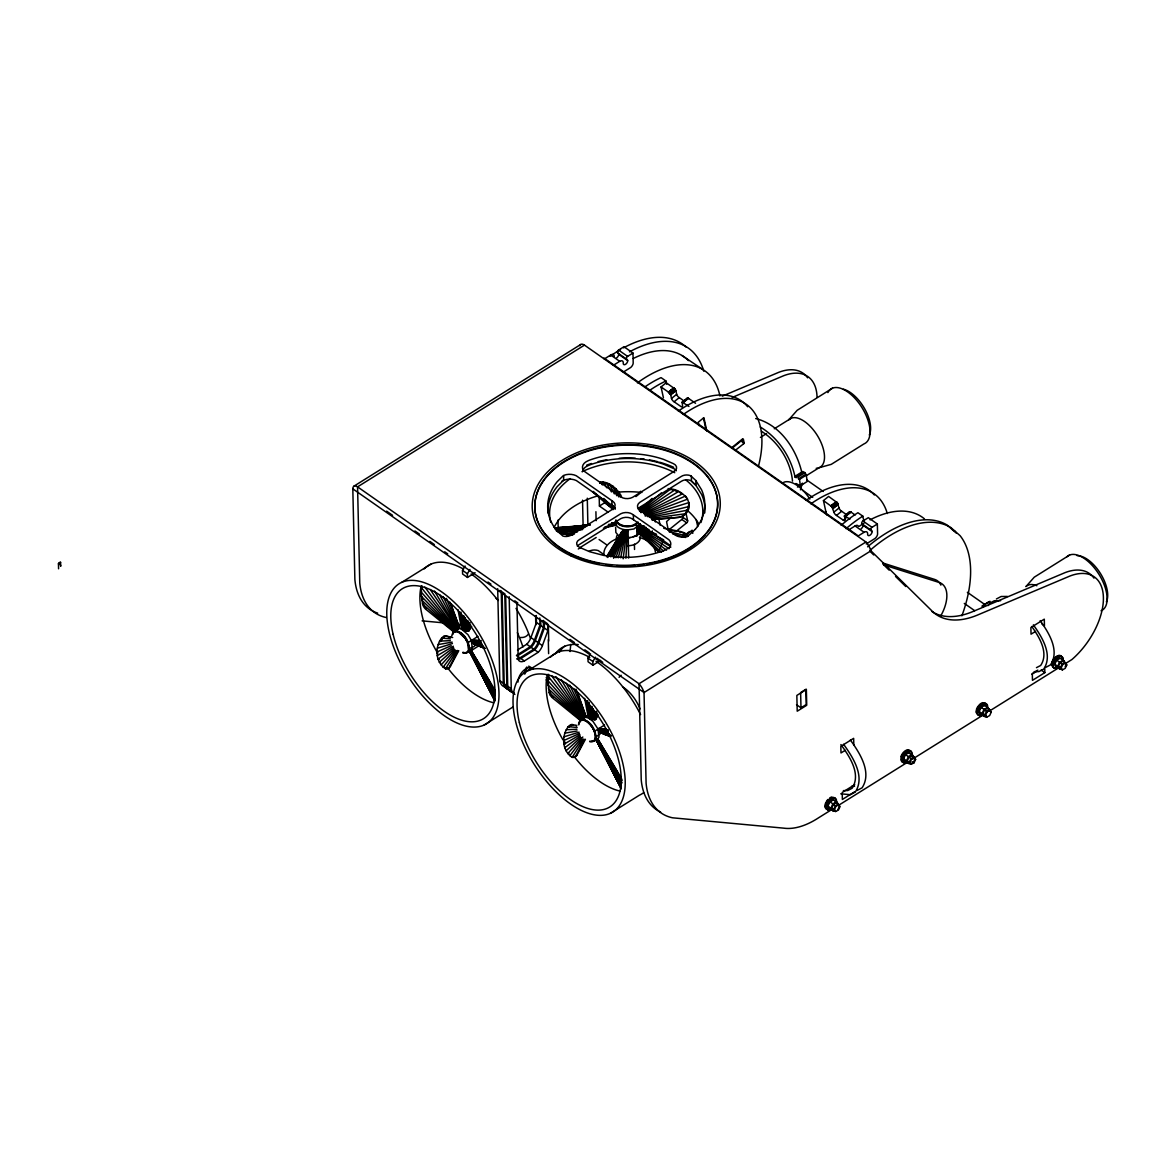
<?xml version="1.0" encoding="UTF-8"?>
<svg xmlns="http://www.w3.org/2000/svg" width="1166" height="1166" viewBox="0 0 1166 1166"><rect width="100%" height="100%" fill="white"/><g stroke="black" fill="none" stroke-linecap="round" stroke-linejoin="round"><path stroke-width="1.5" d="M470.525 624.451L467.683 631.025L467.683 630.267L468.338 631.025L459.142 628.503L456.533 629.407M598.362 714.904L595.651 719.597L594.339 719.611L597.386 715.705M594.995 719.626L597.4 714.875M464.855 629.859L463.879 630.31L464.053 616.042M597.181 713.038L594.339 719.611L590.535 718.912L590.681 706.421M625.923 558.091L627.439 529.962L633.969 528.97L640.338 523.84L636.811 530.443L658.834 552.203L636.811 530.443L640.003 524.438M453.603 631.826L425.473 609.002A6.909 4.066 63.1 0 1 423.958 607.136L423.695 606.699A6.909 4.066 63.1 0 1 422.544 603.959L420.97 591.774L421.932 585.726M580.26 720.413L552.13 697.589A6.909 4.066 63.1 0 1 550.614 695.723L550.352 695.3A6.909 4.066 63.1 0 1 549.201 692.546L547.626 680.376L548.588 674.327M582.388 720.355L547.816 684.646L548.618 676.018M464.476 630.5L465.423 617.805M591.133 719.101L592.095 706.407M570.057 651.575L570.757 644.463M451.723 635.864L454.157 630.762C463.747 630.354 471.618 643.865 468.353 652.304L463.077 653.106M578.394 724.465L580.828 719.364C590.404 718.941 598.275 732.452 595.01 740.906L589.748 741.707M470.044 622.542L467.1 630.252L467.683 631.025M596.7 711.143L593.756 718.854L594.339 719.611M457.903 651.065L449.172 667.389A13.977 6.53 66 0 1 447.948 668.482L447.584 668.643A13.977 6.53 66 0 1 445.499 668.716C435.326 662.317 434.626 647.057 441.623 638.064A15.945 5.101 -66.7 0 1 443.576 636.461L443.925 636.272A15.945 5.101 -66.7 0 1 445.82 635.936L452.67 637.51M584.56 739.667L575.829 755.976A13.977 6.53 66 0 1 574.605 757.069L574.24 757.23A13.977 6.53 66 0 1 572.156 757.317C561.983 750.919 561.298 735.659 568.294 726.666A15.945 5.101 -66.7 0 1 570.247 725.063L570.582 724.873A15.945 5.101 -66.7 0 1 572.491 724.538L576.849 725.733L575.902 725.325M623.154 558.805L626.812 529.962L628.226 530.807L628.066 530.005C623.373 529.874 615.867 528.344 615.386 522.572M465.467 630.019L465.088 630.66L466.575 620.181M591.76 719.262L593.246 708.768M620.706 557.727L626.2 529.991L627.672 530.763L627.439 529.962M467.916 620.458L465.569 630.762M592.386 719.393L594.208 710.779M670.581 489.662L668.133 488.496M466.589 630.223L467.027 630.981M593.028 719.495L595.024 712.484M615.633 527.221L615.852 532.498L618.534 535.573M618.228 557.829L625.603 530.064L627.119 530.749L626.812 529.962M466.371 630.908L468.863 622.148M684.734 401.425L679.268 397.606A2.726 1.035 51 0 1 676.659 394.283L675.857 390.61L674.035 388.278L668.555 392.184L670.698 394.778L671.499 398.466A2.726 1.035 51 0 0 674.108 401.774L680.929 406.54A2.988 1.137 51 0 0 682.562 406.191L682.227 402.124L688.975 406.468M686.92 398.349L688.304 398.233L695.534 403.276M847.114 515.081L841.663 511.262A2.726 1.035 51 0 1 839.054 507.953L837.086 502.575L828.603 496.425L823.444 500.593L831.926 506.758L833.894 512.122A2.726 1.035 51 0 0 836.503 515.445L843.324 520.211A2.988 1.137 51 0 0 844.956 519.861L844.578 515.795L849.97 519.147M849.314 512.005L850.553 511.816L855.13 514.978M652.188 519.497L678.714 517.354A14.458 12.709 80.8 0 0 684.894 514.658C696.335 504.106 682.897 489.735 670.727 488.948L672.957 490.42M676.878 491.688L674.473 490.157L640.965 512.676M615.94 557.742L625.02 530.166L626.579 530.778L626.2 529.991M609.774 736.169L600.271 732.408L592.926 721.302L587.912 717.615L584.006 717.367M637.292 530.486L639.303 525.21L646.197 527.484M658.353 552.159L663.614 539.8L638.341 526.828M651.677 519.57L678.204 517.427A14.458 12.709 80.8 0 0 684.384 514.745L687.546 510.3L689.091 502.546L645.235 516.101M484.867 648.296L474.023 644.069L474.445 643.064L474.883 644.434L473.236 643.53L467.989 634.698L461.707 629.276L457.99 609.731M517.5 650.03L526.726 644.259A10.29 5.757 -55 0 0 530.924 637.583L536.447 622.484L536.287 615.444M517.296 603.318A7.754 4.329 -55 0 0 516.99 605.212L518.214 659.577A9.94 5.553 -55 0 0 524.379 660.933L538.211 652.29A10.29 5.757 -55 0 0 542.409 645.614L547.918 630.514L547.801 625.224M475.276 643.428L474.883 644.434L484.662 648.165M637.685 529.306L663.643 551.037M474.445 644.273L474.839 643.253L474.445 644.273L484.969 648.398M602.385 484.925L600.315 481.966L599.922 482.899L600.315 481.966C607.923 481.383 614.905 486.965 619.248 492.752A13.671 3.017 47.4 0 1 620.487 494.778L620.735 495.229A13.671 3.017 47.4 0 1 621.536 497.182M601.641 732.787L596.088 736.839M613.607 558.266L624.466 530.297L626.055 530.822L625.603 530.064M681.964 494.005L678.568 491.542L643.151 512.442M609.978 736.285L600.679 732.656L601.102 731.665M612.544 556.313L623.927 530.472L625.53 530.924L625.02 530.166M829.361 801.392L827.423 805.604L833.078 810.807L835.672 811.507L838.5 810.006L840.059 806.624L836.984 802.368L832.888 799.497L829.361 801.392L833.471 804.248L836.984 802.368L839.462 806.216L837.902 809.598M830.935 808.067L832.874 803.84L836.401 801.96L838.208 804.351L835.395 805.852L833.836 809.233L835.089 811.099L832.495 810.399L830.935 808.067L834.419 809.641L835.672 811.507M831.518 808.475L833.471 804.248M834.419 809.641L835.978 806.26L838.791 804.759M905.151 761.15L903.577 758.804L905.53 754.591L909.043 752.697L912.555 755.16L915.631 759.416L914.071 762.783L911.244 764.298L904.554 760.728L902.994 758.396L904.947 754.183L907.294 752.915M910.661 763.89L908.066 763.191L906.507 760.859L908.445 756.632L911.972 754.752L913.78 757.128L910.967 758.643L909.407 762.025L910.661 763.89L913.488 762.375L915.048 759.008L911.972 754.752M908.649 763.599L907.09 761.267L909.043 757.04L912.555 755.16L914.377 757.55L911.55 759.051L909.99 762.433L911.244 764.298M978.565 711.187L980.519 706.96M980.723 713.927L979.148 711.595L981.102 707.368L984.614 705.488M982.078 713.636L984.031 709.424L987.544 707.529L989.366 709.919L986.538 711.435L984.978 714.802L986.232 716.682L983.638 715.982L982.078 713.636L985.562 715.21L986.83 717.09L989.643 715.574L991.202 712.207L988.127 707.951L984.031 705.08M986.83 717.09L984.235 716.39L982.661 714.058L984.614 709.832L988.127 707.951L990.619 711.785L987.544 707.529M985.562 715.21L987.121 711.843L989.949 710.327M1056.294 666.719L1054.72 664.387L1056.673 660.16L1060.186 658.28L1063.698 660.728L1066.19 664.576L1065.141 666.835M1057.649 666.427L1060.55 667.593L1061.818 669.459L1059.224 668.774L1057.649 666.427L1059.602 662.215L1063.115 660.32L1066.773 664.984L1065.214 668.366L1062.401 669.867L1055.711 666.311M1063.698 660.728L1060.186 662.623L1058.232 666.835L1059.807 669.182M1060.55 667.593L1062.109 664.212L1064.937 662.711M1062.401 669.867L1061.147 668.001L1062.707 664.635L1065.52 663.119M452.641 634.333L453.472 632.642M579.298 722.92C580.376 718.504 585.93 720.078 588.145 722.658M483.832 647.698L473.615 643.821L474.081 642.845M474.023 644.069L474.489 643.093M610.488 736.3L600.271 732.408L600.738 731.446M600.679 732.656L601.146 731.68M610.722 556.765L623.402 530.676L625.005 531.04M471.691 626.317L468.338 631.025L470.743 626.273M800.444 489.851L802.339 483.147L802.908 483.657L797.457 487.067M473.236 643.53L473.731 642.583L473.236 643.53L483.059 647.115M473.615 643.821L474.11 642.874M600.271 732.408L600.767 731.461M609.687 556.065L622.921 530.909L624.101 531.39M458.777 650.686L450.047 666.996A13.977 6.53 66 0 1 448.823 668.089L448.458 668.249A13.977 6.53 66 0 1 447.248 668.439M585.434 739.273L576.704 755.597A13.977 6.53 66 0 1 575.479 756.69L575.115 756.851A13.977 6.53 66 0 1 573.483 757.011L572.156 757.317L583.831 738.996M605.897 483.701L606.378 482.826L611.45 491.935M682.037 494.049L643.807 513.273M607.763 557.494L622.921 530.909M638.851 526.726L656.545 534.261M468.994 631.01L470.729 627.119M599.543 731.796L600.067 730.893L599.543 731.796L610.561 735.6L599.207 731.446L599.776 730.557L599.207 731.446M600.432 731.213L599.892 732.131L609.716 735.717M607.632 556.109L622.032 531.477L623.242 531.842L622.469 531.171M475.087 572.681L467.479 577.432L462.596 574.022L462.508 570.349L465.088 566.006M467.479 577.432L467.391 573.759L469.956 569.416M600.548 660.437L592.94 665.188L588.072 661.778L587.985 658.105L590.55 653.762M592.94 665.188L592.867 661.516L595.432 657.172M652.362 530.894L647.582 541.301L648.485 540.033M606.539 556.78L621.638 531.798L623.198 531.885M988.112 605.591L989.57 603.23L994.35 600.752L1000.632 600.694M605.839 483.686L606.378 482.826M609.016 485.056L609.556 484.196L614.322 493.888M455.687 650.686L443.226 667.054L446.403 668.395L445.499 668.716L457.174 650.409M573.104 756.938L572.156 757.317M450.499 638.866L441.623 638.064L442.599 638.4L440.602 641.387L439.582 641.125L450.309 640.659M644.958 515.081L687.605 499.15L685.462 496.031L644.346 514.191M463.879 630.31L464.389 629.713L462.202 629.567L459.652 612.281M472.551 642.845L483.161 646.197L472.245 642.451L472.624 641.256L471.968 642.014L481.879 644.361L481.325 643.341L471.72 641.548L472.055 639.93L471.312 640.542L472.361 648.573L470.131 651.124L495.171 694.528M608.958 485.027L609.556 484.196M612.048 486.907L612.66 486.076L616.814 495.739M598.901 731.038L599.499 730.207L598.901 731.038L609.148 733.91L598.624 730.616M682.227 536.579L684.938 533.853A16.178 12.054 -4.7 0 1 688.042 536.083L687.984 535.354A16.135 12.024 -4.7 0 0 680.215 531.463L663.716 528.3M444.173 666.806L443.226 667.054M569.883 755.655L582.344 739.288M472.245 642.451L472.886 641.664M611.99 486.878L612.66 486.076M618.767 496.92L615.663 488.569L614.992 489.37L616.843 491.411M434.51 591.045L457.582 630.019L430.239 589.53M463.296 630.092L462.625 615.59M590.535 718.912L588.364 717.862L584.647 698.332M441.171 664.882L455.002 649.681M568.614 753.323L567.842 753.469L582.825 737.014M471.968 642.014L472.39 640.819M601.991 729.377L598.158 729.654L607.515 730.849L607.996 731.942L598.377 730.149L598.712 728.517L597.969 729.129L599.033 737.174L596.803 739.725L621.828 783.115A10.13 3.921 58.3 0 0 619.015 776.104A27.809 8.978 73 0 0 618.578 775.069M628.255 538.153L636.928 535.792L640.513 531.987M614.934 489.326L615.663 488.569M446.345 598.362L458.792 628.153L457.888 629.072L439.582 594.747M566.239 683.334L584.56 717.673L585.915 716.288L576.019 689.121M462.742 629.844L460.964 612.063M587.62 700.664L589.398 718.431L590.462 718.081M563.338 475.582L557.129 481.747A78.574 51.858 -1.3 0 0 556.794 530.647L562.945 536.083A7.492 4.941 -1.3 0 0 571.486 534.903L612.791 509.105A8.701 5.743 -1.3 0 0 612.791 501.293L576.223 475.728A11.237 7.419 -1.3 0 0 563.834 475.349L563.455 480.407L557.231 486.572A78.574 51.858 -1.3 0 0 547.831 512.821M442.643 638.4L442.978 638.079A15.945 5.101 -66.7 0 1 443.765 637.394M569.635 726.68L568.294 726.666L577.155 727.467M475.334 640.775L471.501 641.052L480.844 642.262L480.436 641.111C457.99 638.341 486.368 643.894 469.432 648.252M608.215 730.178L607.515 730.849L608.258 730.237M639.216 510.679L652.1 498.407M640.411 510.212L648.15 502.852M620.56 494.894L619.962 495.944M440.427 662.099L439.436 662.215L454.113 648.85M566.093 750.802L580.77 737.451M586.309 700.883L588.874 718.169L589.981 717.862M639.813 511.306L661.428 492.883M472.245 640.44L471.501 641.052M598.158 729.654L598.872 728.983M480.436 641.111L481.179 640.498M637.933 522.237L633.415 525.094A11.966 7.9 -1.3 0 1 616.114 520.167M663.425 397.781L661.049 386.937L666.209 382.754L674.035 388.278M661.049 386.937L668.468 392.126L673.627 387.943M673.802 388.074L668.468 392.126M668.963 392.519L674.21 388.424M669.124 392.68L674.371 388.584M669.284 392.84L674.531 388.744M669.444 393L674.691 388.919M669.605 393.175L674.837 389.094M669.765 393.365L674.997 389.284L669.984 393.642M670.115 393.831L675.216 389.561M670.319 394.108L675.347 389.75M670.435 394.312L675.478 389.94M670.552 394.502L675.653 390.231M670.654 394.691L675.755 390.421M670.698 394.778L675.857 390.61M671.499 398.466L676.659 394.283M674.108 401.774L679.268 397.606M681.76 402.518L687.561 397.956M682.46 402.139L687.809 398M682.722 402.197L688.086 398.116M682.999 402.328L688.304 398.233M683.232 402.445L688.538 398.378M635.922 496.585L638.72 494.326M732.86 446.767L742.582 438.897L743.616 443.634M732.059 448.21L743.34 439.086L744.258 443.284L735.28 450.382M671.383 517.238L666.544 521.61L668.351 530.37M668.512 530.166L681.789 519.424A1.56 0.874 -55 0 0 682.722 517.238L687.619 520.648A1.56 0.874 -55 0 1 686.657 522.849L676.047 531.419M685.229 534.932L689.427 531.536M686.453 534.757L692.108 530.18L692.793 533.343M830.862 505.782L836.182 501.73M831.11 505.971L836.357 501.876M831.358 506.19L836.518 502.007M831.518 506.335L836.765 502.24M831.679 506.496L836.926 502.415M831.839 506.671L837.086 502.575M832.072 506.933L837.232 502.765M832.232 507.108L837.392 502.94M832.437 507.399L837.465 503.042M832.582 507.589L837.596 503.216M832.641 507.676L837.742 503.42M832.83 507.968L837.873 503.61M832.947 508.157L837.99 503.799M833.049 508.347L838.106 503.989M833.092 508.449L838.252 504.28M833.894 512.122L839.054 507.953M836.503 515.445L841.663 511.262M844.155 516.188L849.897 511.612M844.796 515.795L850.203 511.67M845.102 515.868L850.408 511.743M845.321 515.955L850.699 511.903M845.612 516.115L850.859 511.991M845.773 516.217L850.932 512.034M843.324 520.211L845.904 518.127M622.804 532.162L622.032 531.477M461.707 629.276L461.721 625.18M588.364 717.862L589.5 717.586L588.874 718.169M479.488 645.352L470.437 651.153L492.358 687.517A10.13 3.921 58.3 0 1 494.952 693.464M605.067 734.784L606.16 733.939M640.498 511.889L670.727 488.948M439.057 659.096L438.066 659.14L453.647 647.582M564.723 747.741L580.304 736.169M453.472 632.628L456.27 631.462L459.287 632.511M688.946 506.54L647.553 516.582M60.588 562.303L58.3 563.776A6.019 3.309 -55.9 0 1 60.69 566.282L60.588 562.303A6.019 3.075 57.2 0 0 58.489 564.796L58.577 568.789M353.852 486.222L580.741 344.48M1065.739 663.396L1071.918 659.533A57.076 31.876 -55 0 0 1103.4 597.517A57.076 31.876 -55 0 0 1070.009 576.004L978.551 614.613A93.105 52.004 -55 0 1 931.182 610.153L870.929 550.804A12.811 6.442 58 0 0 865.93 542.001L584.457 345.121L357.568 486.863A7.229 3.629 58 0 0 352.817 488.845L354.872 579.502A94.665 52.878 -55 0 0 377.697 613.127M604.294 358.997L610.678 355.018A4.766 2.667 -55 0 1 614.249 356.286M610.678 355.018L619.714 361.329A4.766 2.667 -55 0 1 623.242 363.428A3.046 1.705 -55 0 0 625.53 364.317A3.046 1.705 -55 0 0 627.716 360.629L618.68 354.318A5.436 3.032 -55 0 0 617.514 352.817A1.793 1.006 -55 0 1 617.455 351.476A1.793 1.006 -55 0 1 618.578 350.077L623.941 346.725L632.978 353.05L633.196 363.209A4.358 2.434 -55 0 1 630.646 367.523L623.329 372.085M613.331 365.322L619.714 361.329M627.716 360.629A5.436 3.032 -55 0 0 626.536 359.143A1.793 1.006 -55 0 1 626.492 357.787A1.793 1.006 -55 0 1 627.614 356.388L632.978 353.05M401.672 582.402L430.779 564.213M608.273 512.238L599.411 506.044L604.673 502.75L612.063 507.91M832.509 388.161L797.15 410.315L788.814 419.745A28.509 14.327 58 0 1 818.576 437.571A28.509 14.327 58 0 1 816.2 468.309M581.12 546.898L596.176 537.497M578.307 548.997L581.338 547.102M760.421 437.425L766.572 433.577M774.268 428.782L791.175 418.215M468.134 642.524L477.943 636.403M760.261 427.004C778.13 437.702 790.912 456.868 795.095 477.142L796.189 477.696L795.926 475.728L802.733 471.487L805.021 472.638L806.304 475.101L807.178 481.514L800.372 485.77L795.955 483.54L796.538 484.065M795.095 477.142L801.902 472.886C796.597 449.362 780.214 424.628 755.685 418.55M795.926 475.728L798.214 476.894L805.021 472.638M798.214 476.894L798.477 478.847L805.298 474.591M798.477 478.847L799.497 479.357L806.304 475.101M517.296 655.977L531.128 647.349A10.29 5.757 -55 0 0 535.325 640.673L540.835 625.559L540.718 620.283M806.785 475.407L819.086 467.726L831.256 464.36L863.948 443.925A32.109 16.135 58 0 0 860.012 404.646A32.109 16.135 58 0 0 827.904 392.607M527.921 670.698L557.027 652.508M546.14 679.909L549.171 678.014M484.094 725.048A82.524 41.451 58 0 0 455.236 603.23A82.524 41.451 58 0 0 389.298 632.89A82.524 41.451 58 0 0 484.094 725.048L513.2 706.858M848.673 529.947L855.072 525.953A4.766 2.667 -55 0 1 858.511 526.522M855.072 525.953L864.093 532.279A4.766 2.667 -55 0 1 867.635 534.363A3.046 1.705 -55 0 0 869.923 535.252A3.046 1.705 -55 0 0 872.095 531.565L863.073 525.254A5.436 3.032 -55 0 0 861.893 523.767A1.793 1.006 -55 0 1 861.849 522.412A1.793 1.006 -55 0 1 862.971 521.013L868.32 517.675L877.357 523.986L877.59 534.145A4.358 2.434 -55 0 1 875.039 538.459L866.251 543.954M857.71 536.258L864.093 532.279M872.095 531.565A5.436 3.032 -55 0 0 870.929 530.078A1.793 1.006 -55 0 1 870.871 528.737A1.793 1.006 -55 0 1 872.008 527.338L877.357 523.986M865.93 542.001L639.041 683.742L641.227 779.792A94.665 52.878 -55 0 0 660.626 812.061M870.929 550.804L644.04 692.546L646.095 783.202A94.665 52.878 -55 0 0 672.563 817.803L783.858 828.166A74.58 41.655 -55 0 0 818.561 817.803L832.466 809.131M594.791 731.126L604.6 724.99M610.343 813.343A82.524 41.451 58 0 0 581.484 691.54A82.524 41.451 58 0 0 515.547 721.2A82.524 41.451 58 0 0 610.343 813.343L639.449 795.168A82.524 41.451 58 0 0 643.647 792.647M800.984 707.82L806.245 704.526L805.895 689.281L800.634 692.575L800.984 707.82L796.524 704.701M1069.601 555.045L1034.242 577.199L1025.905 586.629A28.509 14.327 58 0 1 1036.851 585.711M845.263 750.292L840.992 752.959L840.832 746.327L853.658 738.326L853.803 744.957M1035.51 631.404L1031.035 634.187L1030.89 627.527L1044.299 619.146L1044.445 625.821L1042.01 624.116M1037.813 670.115L1032.304 673.554L1032.464 680.346L1044.838 672.622L1044.721 667.52M854.736 784.631L842.202 792.472L842.362 799.468L854.897 791.627M1031.706 674.371L1037.215 670.931M838.645 805.269L908.168 761.835M912.803 758.935L983.856 714.554M990.036 710.692L1059.559 667.258M470.437 651.153L471.297 650.628L493.203 686.993A10.13 3.921 58.3 0 1 495.054 690.636M597.954 739.229L596.803 739.725L597.954 739.229L619.875 775.579A10.13 3.921 58.3 0 1 622.148 780.418M437.221 655.686L453.355 646.197M563.892 744.272L580.012 734.784M561.633 481.383L563.95 480.188A11.237 7.419 -1.3 0 1 576.339 480.552L612.893 506.131A8.701 5.743 -1.3 0 1 615.152 509.294M573.424 724.946A15.945 5.101 -66.7 0 0 571.544 725.267L571.18 725.471A15.945 5.101 -66.7 0 0 570.815 725.704M833.471 799.92L829.959 801.8L828.006 806.027L829.565 808.359M857.141 790.431L862.111 787.793C872.226 772.213 859.706 753.003 850.393 740.031M996.391 598.974L1001.157 596.496L1007.453 596.438M1036.443 667.666L1040.684 665.465C1049.065 652.916 1039.285 637.132 1031.779 626.506M1045.727 667.36L1050.508 664.882C1060.025 650.584 1048.744 632.657 1040.174 620.604M453.851 631.389L422.544 603.959L423.462 604.032A6.909 4.066 63.1 0 0 423.812 604.965M549.201 692.546L549.988 692.152L549.201 692.546L580.508 719.976M550.396 695.344L551.168 694.951M688.1 510.052L649.622 517.34M436.915 652.013L451.213 645.658M449.639 666.573L450.499 666.18M445.499 668.716L446.374 668.337M447.831 668.526L448.706 668.147M563.572 740.614L579.458 733.545M576.295 755.174L577.17 754.781M574.503 757.128L575.363 756.734M555.103 528.562L590.288 524.744M421.742 600.155L422.5 599.82L421.742 600.155L454.157 630.952M422.544 603.959L423.345 603.653M722.25 396.178L778.786 372.304A57.076 31.876 -55 0 1 807.615 377.813M732.117 397.475L783.669 375.714A57.076 31.876 -55 0 1 817.045 397.212M547.816 684.646L548.574 684.457M685.899 513.696L651.94 518.229M454.857 630.019L420.97 591.774L421.684 591.541M582.679 719.932L547.626 680.376L548.341 680.23M437.337 648.223L452.437 643.559M564.009 736.825L579.094 732.161M483.088 672.345L484.079 672.053M609.745 760.946L610.736 760.64M616.362 772.577L617.339 772.286M567.842 753.469L568.789 753.221M421.29 587.518L456.343 630.893M547.947 676.105L583 719.495M605.067 526.857L615.663 524.35L615.371 521.421M603.376 528.169L615.721 525.239L615.502 523.126L611.917 523.607M587.11 525.72L555.249 529.058L566.88 534.013L577.33 531.871M608.667 525.414L615.619 523.986L615.473 522.922L611.888 523.345M582.621 529.539L563.528 532.949L563.615 533.882L567.07 534.932M605.241 527.017L613.957 525.268M439.436 662.215L440.209 662.055M608.637 524.889L615.59 523.651M438.227 644.565L452.189 642.102M564.898 733.152L577.112 731.009M563.528 532.949C564.592 535.136 559.884 533.372 560.569 531.871L583.627 528.3M608.448 524.467L615.561 523.825M564.198 532.119L560.657 532.673L558.208 531.638L565.379 530.676M560.729 532.862L558.12 530.836L585.026 527.221M456.358 631.491L457.13 631.666M438.066 659.14L439.057 659.023M556.226 529.889L586.746 526.303M599.907 482.87L601.248 482.724M611.902 523.126L615.444 522.762L611.859 522.98M579.75 526.42L584.836 525.895M555.06 528.387L588.786 525.181M558.062 527.557L570.028 526.901M575.465 526.391L584.516 525.545M556.255 527.863L556.357 528.941L556.255 527.863L590.288 524.817M566.239 729.727L576.966 729.26M468.921 630.238L468.338 631.025M851.661 786.35L854.561 786.292M843.397 790.621L847.755 790.548L852.157 788.216C861.368 773.845 849.431 756.384 840.89 744.578M1034.198 671.645L1038.921 671.601L1043.701 669.138C1053.219 654.84 1041.938 636.913 1033.368 624.859M436.988 652.931L438.008 652.96M472.055 639.93L479.663 640.396M598.712 728.517L606.32 728.998M607.107 729.697L598.333 729.493M422.107 620.851L443.648 622.863M458.005 624.189L461.605 624.524M471.297 650.628L470.554 650.468L472.245 653.616M458.325 628.605L443.167 596.613M584.997 717.207L569.839 685.214M597.677 739.2L607.486 756.238M574.386 534.043A13.977 7.856 -4 0 1 571.85 534.29L571.005 534.32A13.977 7.856 -4 0 1 566.88 534.013L567.755 535.034A13.977 7.856 -4 0 0 571.078 535.209L571.923 535.179A13.977 7.856 -4 0 0 572.768 535.136M679.399 532.017L680.244 532.177A16.135 12.024 -4.7 0 1 681.09 532.366M671.937 530.588L674.925 531.157M688.042 536.083L669.269 531.769M573.701 688.61L585.813 716.828L582.359 708.549M584.938 720.559L585.959 721.113M602.691 482.724L604.221 483.132M639.726 525.385L644.375 526.041M672.767 533.941L685.491 537.482M882.764 562.989L934.695 579.429A31.497 17.286 -56.1 0 1 940.889 585.113M883.872 564.956L939.257 582.504A31.497 17.286 -56.1 0 1 940.612 616.144M840.73 793.813L850.335 794.687L855.305 792.049C865.42 776.454 852.9 757.259 843.586 744.287M439.582 641.125L440.559 641.46M472.886 643.209L483.905 646.999M639.128 526.274L649.025 529.597M476.5 643.909L481.325 645.818M603.58 732.671L611.159 735.659M601.102 732.86L610.78 736.679M1061.147 668.001L1054.72 664.387M906.507 760.859L909.99 762.433M585.915 716.288L577.549 692.633M449.245 636.723L450.193 637.132L446.767 636.345A15.945 5.101 -66.7 0 0 445.893 636.315M443.925 636.272L444.523 636.869A15.945 5.101 -66.7 0 0 444.159 637.117M441.623 638.064L442.57 638.472M570.582 724.873L571.529 725.281M568.294 726.666L569.227 727.074M637.51 528.592L666.529 550.148M556.371 530.938L558.281 531.856L558.12 530.836M458.209 631.914L465.321 638.487M761.5 431.289C778.451 442.045 790.592 461.066 792.516 481.135M912.176 761.719L914.071 762.783M638.312 527.761L670.275 546.256M637.773 527.994L669.095 548.72M951.806 529.145L955.479 531.623M682.037 355.543L702.938 369.607M863.904 521.187L862.796 516.13L857.914 512.719A108.394 60.545 -55 0 0 841.182 525.298M666.66 384.284L665.946 381.02L661.064 377.609A98.061 54.773 -55 0 0 645.075 386.777M806.872 480.042L823.211 491.469M967.357 592.299L985.183 604.775M618.578 350.077L627.614 356.388M862.971 521.013L872.008 527.338M617.514 352.817L626.536 359.143M861.893 523.767L870.929 530.078M1056.09 659.752L1060.186 662.623M741.809 441.579L744.258 443.284M802.325 490.128L812.717 497.401M964.297 603.42L974.703 610.692M603.988 358.02L857.404 535.281M1041.18 670.056L1044.838 672.622M989.118 709.875L991.202 712.207M981.102 707.368L984.614 709.832M979.148 711.595L982.661 714.058M980.14 713.519L984.235 716.39M681.789 519.424L686.657 522.834M639.289 533.926L646.664 539.086M599.091 539.523L606.364 544.609M904.947 754.183L909.043 757.04M902.994 758.396L907.09 761.267M603.915 554.564L598.231 550.585A8.381 5.524 -1.3 0 0 588.874 551.358M835.045 802.252L838.558 804.7M828.982 807.951L833.078 810.807M386.602 511.145L392.563 515.314M414.921 530.953L419.396 534.086M429.831 541.388L434.306 544.507M444.727 551.81L447.715 553.894M487.971 582.053L490.944 584.137M499.893 590.39L504.368 593.523M514.804 600.811L517.777 602.895M543.123 620.633L547.597 623.752M569.955 639.391L574.43 642.524M584.866 649.826L589.326 652.945M596.788 658.163L602.749 662.332M352.817 488.845L644.04 692.546A12.811 6.442 58 0 0 639.041 683.742L357.568 486.863L359.755 582.913A94.665 52.878 -55 0 0 386.208 617.514M462.508 570.349L467.391 573.759M587.985 658.105L592.867 661.516M536.447 622.484L547.918 630.514M530.924 637.583L542.409 645.614M526.726 644.259L538.211 652.29M524.379 660.933L516.436 655.379L530.268 646.736A10.29 5.757 -55 0 0 534.465 640.061L539.989 624.961L539.829 617.922M546.184 677.577L548.982 679.53M497.693 588.699L499.791 680.696L511.262 688.727A21.498 12.01 -55 0 0 514.891 694.426M621.638 531.798L622.469 532.439M1059.602 662.215L1062.707 664.635M984.031 709.424L987.121 711.843M908.445 756.632L911.55 759.051M832.874 803.84L835.978 806.26M569.795 710.896L572.608 713.169M575.421 715.458L578.234 717.746M447.35 625.719L450.163 628.008M586.964 721.667C591.92 725.573 596.03 731.898 595.141 738.457A11.966 6.005 58 0 1 591.512 741.314M589.136 723.488L590.2 724.713M460.439 633.167L461.488 634.056M462.479 634.902L463.543 636.111M613.243 508.784L593.96 492.081A6.909 4.125 6.1 0 1 593.523 491.513M613.156 509.644L593.873 492.956A6.909 4.125 6.1 0 1 593.013 491.484M956.397 533.197L947.2 525.108A113.189 62.148 -56.1 0 0 867.606 546.825M637.496 529.86L643.617 535.471M637.015 529.816L661.53 552.276M422.486 599.878L422.107 597.196M548.399 688.756L580.814 719.539M603.813 498.48L614.234 508.42M869.894 551.183L873.742 554.972M882.72 563.805L889.133 570.13M895.532 576.441L905.793 586.542M599.324 730.484L601.277 732.423M421.159 596.059L455.717 631.768M611.684 504.382L615.298 508.201M591.118 725.762L591.978 727.074M1066.773 664.984L1063.115 660.32M915.631 759.416L909.043 752.697M839.462 806.216L836.401 801.96M551.503 675.624L583.364 719.043M424.832 587.037L456.693 630.442M619.131 492.577L618.476 491.658L617.703 492.373L618.476 491.658L620.093 496.774M624.466 530.297L624.976 531.055M555.905 676.63L583.729 718.591M464.403 637.088L467.464 642.451L468.484 649.856A11.966 6.005 58 0 1 462.917 652.275M592.824 728.371L593.421 729.581M466.167 639.77L466.764 640.979M603.099 481.82L606.83 487.782M597.109 739.754L619.015 776.104M597.969 739.331L614.409 766.776A27.809 8.978 73 0 1 617.251 772.081L617.703 773.058A27.809 8.978 73 0 1 618.14 774.049M471.312 650.745L487.738 678.175A27.809 8.978 73 0 1 490.58 683.48L491.032 684.457A27.809 8.978 73 0 1 491.906 686.468M470.335 651.036L473.061 655.598M561.167 679.632L584.137 718.125M609.279 759.314L611.057 762.447M612.85 765.494L619.088 776.323M478.162 662.973L471.02 650.599L478.133 663.002M486.193 676.892L479.94 666.077L486.178 676.95M597.808 739.55L607.486 756.588M609.22 759.562L610.969 762.637M596.817 739.885L601.219 747.61M474.664 657.172L470.277 649.418L474.475 657.493M476.413 660.189L478.177 663.352M479.926 666.354L482.578 671.077M470.16 651.298L472.798 655.933M615.59 521.085C619.86 527.848 630.223 528.023 636.665 524.379L636.928 535.792M597.4 739.127L601.714 746.91M596.526 739.667L620.691 783.188M470.743 650.541L476.792 661.413M469.869 651.08L494.894 696.16M597.692 739.754L599.411 742.931M596.7 740.133L601 748.018M608.769 762.185L610.488 765.348M470.029 651.532L478.658 667.287M597.196 739.055L601.452 746.925M596.292 739.594L620.851 785.272M469.636 651.007L495.04 698.245M597.59 739.9L599.251 743.063M596.598 740.323L605.737 757.55M607.399 760.684L617.368 779.471M469.942 651.736L483.234 676.79M487.388 684.617L494.034 697.151M598.683 742.115L600.344 745.249M596.103 739.506L620.822 786.613M470.364 650.38L473.673 656.662M469.446 650.905L494.982 699.585M597.56 740.075L599.207 743.267L597.56 740.191M596.584 740.527L621.23 788.012M470.087 649.899L473.367 656.254M469.913 651.925L495.025 701.014L469.126 650.511L494.603 700.285M620.589 787.137L595.957 739.39L621.259 788.886M474.358 658.236L470.233 650.264L474.256 658.178M469.3 650.803L494.763 700.125M595.782 739.113L620.88 788.027M470.087 650.03L474.154 657.945M488.714 686.322L490.347 689.5M609.92 764.357L611.567 767.563M489.822 688.567L491.469 691.773M467.508 642.553L467.799 643.472M455.002 618.315L458.457 626.565L456.314 621.653M450.892 604.046L459.55 627.818L449.974 602.224M594.194 731.213L594.456 732.073M825.951 511.539L826.665 514.862M823.444 500.593L825.82 511.437M706.815 431.041L703.885 417.661L698.303 422.179L699.061 425.619M703.462 418.011L706.086 430.021M696.189 519.555L697.72 526.58M685.812 512.355L687.619 520.648M658.746 518.622L660.218 525.37M654.607 518.593L655.336 521.96M587.708 710.225L588.393 713.781M639.638 524.729L640.017 524.423M799.497 479.357L800.372 485.77M615.706 524.919L615.502 523.126M669.284 531.725L670.45 530.297M560.569 531.871L560.686 532.877M595.578 718.839L595.651 719.597M564.665 741.561L564.883 744.229M571.602 534.305L571.661 535.194M566.88 534.013L566.953 534.903M589.194 702.384L589.952 718.679M695.883 480.669L696 485.493L690.782 480.567A7.492 4.941 -1.3 0 0 681.221 481.383L639.93 507.181A8.701 5.743 -1.3 0 0 638.21 509.003M691.351 476.092L691.467 480.917L695.81 485.202L701.64 494.53A78.574 51.858 -1.3 0 1 704.73 512.953M634.421 544.172L634.537 549.477M633.357 514.891L633.459 519.715M611.888 500.666L611.99 505.505M599.207 496.978L599.411 506.044M595.913 511.714L596.118 520.706M587.285 498.188L587.897 525.152M582.534 500.17L583.102 525.327A10.436 5.83 -55 0 1 582.84 526.449M558.004 520.123L558.164 527.323M548.355 624.787L548.72 641.023M548.297 639.726L548.618 653.645M544.26 622.761L544.376 628.037L538.867 643.151A10.29 5.757 -55 0 1 534.669 649.812L520.838 658.455A9.94 5.553 -55 0 1 517.048 659.14M543.371 620.399L543.516 627.439L538.007 642.539A10.29 5.757 -55 0 1 533.809 649.214L519.978 657.857A9.94 5.553 -55 0 1 517.048 658.63M535.602 615.881L535.806 624.889M509.178 596.73L511.262 688.727M505.68 596.059L507.72 686.249A21.498 12.01 -55 0 0 513.667 692.823M504.776 593.654L506.875 685.652A21.498 12.01 -55 0 0 513.681 692.342M502.138 593.581L504.193 683.772A21.498 12.01 -55 0 0 510.125 690.345M501.234 591.177L503.333 683.174A21.498 12.01 -55 0 0 510.14 689.864M628.066 530.005L628.634 558.018M903.096 761.107A5.611 3.134 -55 0 1 902.571 760.8M901.886 759.693A5.611 3.134 -55 0 1 901.828 758.06M902.382 756.166A5.611 3.134 -55 0 1 902.863 755.204M904.918 752.711A5.611 3.134 -55 0 1 905.72 752.114M907.308 751.414A5.611 3.134 -55 0 1 908.037 751.341M826.986 807.878A5.67 3.163 -55 0 1 826.505 807.47M826.169 806.901A5.67 3.163 -55 0 1 826.096 804.438M826.388 803.476A5.67 3.163 -55 0 1 830.396 798.681M579.881 345.69A7.229 3.629 58 0 1 584.457 345.121M1053.641 665.83A5.436 3.032 -55 0 1 1053.321 665.276M1055.128 659.271A5.436 3.032 -55 0 1 1056.615 657.886M1058.16 657.07A5.436 3.032 -55 0 1 1059.559 656.954M977.778 712.936A5.655 3.163 -55 0 1 978.726 706.669A5.655 3.163 -55 0 1 984.279 703.754M670.741 547.32A11.237 7.419 -1.3 0 0 669.124 544.668L632.57 519.089A8.701 5.743 -1.3 0 0 620.764 518.651L579.473 544.449A7.492 4.941 -1.3 0 0 577.389 546.286M582.592 471.56A11.237 7.419 -1.3 0 1 587.606 465.875L589.632 464.957A78.574 51.858 -1.3 0 1 663.702 464.228L673.438 468.44A7.492 4.941 -1.3 0 1 676.265 470.772M566.414 551.926A91.444 60.355 -1.3 0 1 552.946 470.364A91.444 60.355 -1.3 0 1 675.435 453.997A91.444 60.355 -1.3 0 1 706.698 533.168M705.605 534.465A91.444 60.355 -1.3 0 1 670.741 557.669M668.993 558.325A91.444 60.355 -1.3 0 1 654.111 562.639M652.406 563.018A91.444 60.355 -1.3 0 1 647.217 563.994M643.69 564.533A91.444 60.355 -1.3 0 1 638.37 565.189M634.814 565.495A91.444 60.355 -1.3 0 1 616.887 565.67M611.567 565.277A91.444 60.355 -1.3 0 1 606.262 564.665M599.324 563.542A91.444 60.355 -1.3 0 1 567.929 552.742M905.632 762.2A6.894 3.848 -55 0 1 901.595 758.221A6.894 3.848 -55 0 1 908.023 750.598A6.894 3.848 -55 0 1 911.214 755.583M905.253 761.937A6.894 3.848 -55 0 1 902.134 755.393A6.894 3.848 -55 0 1 910.748 751.341M907.206 762.098A6.894 3.848 -55 0 1 902.076 759.372A6.894 3.848 -55 0 1 908.285 751.108A6.894 3.848 -55 0 1 911.812 755.991M1058.364 667.666A6.894 3.848 -55 0 1 1053.219 664.955A6.894 3.848 -55 0 1 1059.428 656.691A6.894 3.848 -55 0 1 1062.955 661.559M1056.79 667.783A6.894 3.848 -55 0 1 1052.607 664.897A6.894 3.848 -55 0 1 1057.212 657.128A6.894 3.848 -55 0 1 1062.59 657.988M1056.396 667.506A6.894 3.848 -55 0 1 1052.242 664.27A6.894 3.848 -55 0 1 1057.475 656.443A6.894 3.848 -55 0 1 1062.313 658.659M978.988 715.079A6.894 3.848 -55 0 1 978.784 706.479A6.894 3.848 -55 0 1 986.625 704.92M981.816 714.204A6.894 3.848 -55 0 1 980.825 714.714M983.769 714.175A6.894 3.848 -55 0 1 977.618 712.863A6.894 3.848 -55 0 1 983.536 704.016A6.894 3.848 -55 0 1 987.383 708.768M828.224 809.787A6.894 3.848 -55 0 1 826.505 803.87A6.894 3.848 -55 0 1 833.063 797.69A6.894 3.848 -55 0 1 835.643 802.791M831.052 808.898A6.894 3.848 -55 0 1 830.061 809.408M831.635 809.306A6.894 3.848 -55 0 1 826.505 806.581A6.894 3.848 -55 0 1 832.713 798.316A6.894 3.848 -55 0 1 836.241 803.199M828.72 809.437A6.894 3.848 -55 0 1 825.732 804.773A6.894 3.848 -55 0 1 831.737 797.631A6.894 3.848 -55 0 1 835.526 801.363M830.658 808.621A6.894 3.848 -55 0 1 829.682 809.146M978.595 715.195A6.894 3.848 -55 0 1 980.504 705.27A6.894 3.848 -55 0 1 987.063 707.208M982.195 714.481A6.894 3.848 -55 0 1 981.218 714.991M550.396 657.23A82.524 41.451 58 0 1 589.763 657.405M596.015 661.297A82.524 41.451 58 0 1 640.571 714.583M620.064 791.102A76.621 38.493 58 0 1 573.993 756.326M562.901 739.74A76.621 38.493 58 0 1 547.422 674.444M486.761 678.481A27.809 8.978 73 0 1 487.242 679.297M640.09 536.316A11.937 7.885 -1.3 0 1 627.293 545.688M617.528 541.301A11.937 7.885 -1.3 0 1 617.12 535.281M622.542 686.905A25.769 12.943 58 0 1 640.017 708.957M639.376 532.235A11.937 7.885 -1.3 0 1 633.196 536.754M630.223 537.409A11.937 7.885 -1.3 0 1 627.119 537.541M638.268 522.368A12.374 8.162 -1.3 0 1 625.763 526.303A12.374 8.162 -1.3 0 1 615.721 520.24M682.693 532.862A16.135 12.024 -4.7 0 1 684.209 533.489M932.013 611.582A93.105 52.004 -55 0 0 973.683 611.203L1065.141 572.593A57.076 31.876 -55 0 1 1093.97 578.117M618.461 493.466A13.671 3.017 47.4 0 1 618.811 493.99M452.379 634.056A12.374 6.209 58 0 1 466.313 639.609A12.374 6.209 58 0 1 463.004 652.61M426.26 608.594A6.909 4.066 63.1 0 1 425.619 607.923M425.022 607.151A6.909 4.066 63.1 0 1 424.745 606.728M619.088 677.344A29.281 14.706 58 0 1 621.157 675.231M976.175 712.717A6.894 3.848 -55 0 1 976.131 710.706M976.394 709.555A6.894 3.848 -55 0 1 978.201 706.071M979.061 705.051A6.894 3.848 -55 0 1 982.938 702.632M1053.189 667.302A6.894 3.848 -55 0 1 1052.548 666.908M1051.747 665.509A6.894 3.848 -55 0 1 1057.547 655.715M1058.509 655.423A6.894 3.848 -55 0 1 1060.812 655.904M843.426 389.196A28.582 14.356 58 0 1 864.676 408.785A28.582 14.356 58 0 1 869.282 435.049M1066.948 556.765A32.109 16.135 58 0 1 1098.853 574.153A32.109 16.135 58 0 1 1101.039 610.809M1077.18 555.686A28.582 14.356 58 0 1 1100.31 573.264A28.582 14.356 58 0 1 1106.359 601.947M493.816 702.792A76.621 38.493 58 0 1 447.744 668.016M436.638 651.43A76.621 38.493 58 0 1 421.174 586.134M424.147 568.921A82.524 41.451 58 0 1 463.5 569.095M471.137 573.949A82.524 41.451 58 0 1 498.101 600.534M517.369 632.657A82.524 41.451 58 0 1 522.936 646.999M614.861 769.604A27.809 8.978 73 0 1 615.342 770.507M578.817 724.873A12.374 6.209 58 0 1 586.221 720.88A12.374 6.209 58 0 1 595.447 734.799A12.374 6.209 58 0 1 589.661 741.212M570.524 527.28A15.945 2.726 -2.4 0 1 569.678 527.323L568.819 527.353A15.945 2.726 -2.4 0 1 564.592 527.426M528.417 634.013A29.281 14.706 58 0 1 520.517 637.452M496.148 598.493A25.769 12.943 58 0 1 498.436 599.994M603.93 554.87A25.769 17.009 -1.3 0 1 616.697 538.838M639.434 537.511A25.769 17.009 -1.3 0 1 655.35 551.882M610.139 356.271A115.449 63.387 -56.1 0 1 620.545 349.523M623.489 347.862A115.449 63.387 -56.1 0 1 686.031 347.031M629.451 351.855A115.449 63.387 -56.1 0 1 703.798 371.24M637.394 382.871A105.785 58.081 -56.1 0 1 719.947 395.944M633.255 358.501A105.785 58.081 -56.1 0 1 688.436 360.629M859.429 526.172A105.785 58.081 -56.1 0 1 863.933 523.301M870.069 519.847A105.785 58.081 -56.1 0 1 924.478 518.885M961.892 615.823A113.189 62.148 -56.1 0 0 960.084 535.675L950.888 527.571A113.189 62.148 -56.1 0 0 869.967 550.439M900.822 756.763A6.894 3.848 -55 0 1 908.241 749.782M826.475 808.927A6.894 3.848 -55 0 1 825.703 802.791M826.3 801.61A6.894 3.848 -55 0 1 827.918 799.468M829.842 797.865A6.894 3.848 -55 0 1 831.781 797.048M552.917 697.195A6.909 4.066 63.1 0 1 552.276 696.51M551.97 696.131A6.909 4.066 63.1 0 1 551.401 695.33M550.891 694.47A6.909 4.066 63.1 0 1 550.279 693.085M783.727 482.301A28.8 14.473 58 0 1 809.86 499.092M828.866 808.3A5.436 3.032 -55 0 1 828.21 808.271M828.049 801.96A5.436 3.032 -55 0 1 828.676 801.115M685.885 479.984A76.621 50.561 -1.3 0 1 700.97 522.528M550.746 522.135A76.621 50.561 -1.3 0 1 570.305 478.599M582.038 471.705A76.621 50.561 -1.3 0 1 674.735 472.711M554.127 527.411A76.621 50.561 -1.3 0 1 597.502 495.958M617.003 492.256A76.621 50.561 -1.3 0 1 641.956 492.504M686.555 509.804A76.621 50.561 -1.3 0 1 698.332 523.111M586.644 465.176A82.524 54.467 -1.3 0 1 591.468 463.5M598.114 461.605A82.524 54.467 -1.3 0 1 606.743 459.783M619.146 458.282A82.524 54.467 -1.3 0 1 635.324 458.209M640.673 458.646A82.524 54.467 -1.3 0 1 644.2 459.069M649.418 459.9A82.524 54.467 -1.3 0 1 657.915 461.765M659.562 462.217A82.524 54.467 -1.3 0 1 673.642 467.289M640.163 509.265A87.552 48.899 -55 0 1 640.921 506.846M652.406 520.371A5.16 2.886 -55 0 1 654.243 518.258M639.638 493.67A87.552 48.899 -55 0 1 640.673 491.236M649.943 390.187A98.061 54.773 -55 0 1 665.946 381.02M683.291 414.469A97.711 54.569 -55 0 1 758.439 466.254M678.408 411.059A97.711 54.569 -55 0 1 747.683 406.759M810.924 503.829A97.711 54.569 -55 0 1 887.311 513.521M806.056 500.418A97.711 54.569 -55 0 1 874.354 494.982M846.05 528.708A108.394 60.545 -55 0 1 862.796 516.13M618.68 354.318A3.046 1.705 -55 0 1 616.275 358.122M863.073 525.254A3.046 1.705 -55 0 1 861.106 528.796M528.854 666.063A10.888 6.078 -55 0 1 529.481 670.45M518.01 682.066A10.888 6.078 -55 0 1 524.146 669.998A10.888 6.078 -55 0 1 533.256 669.138M525.939 667.972A10.888 6.078 -55 0 1 523.898 673.525M529.714 666.66A10.888 6.078 -55 0 1 530.428 669.371M506.598 687.386A21.498 12.01 -55 0 1 506.161 687.342M505.315 687.182A21.498 12.01 -55 0 1 499.791 680.696M526.886 666.894A10.888 6.078 -55 0 1 524.758 674.123M555.395 653.645A86.619 43.521 58 0 1 578.278 644.594M516.028 608.375A82.597 41.495 58 0 1 530.443 638.37M559.505 652.013A86.619 43.521 58 0 1 564.679 646.168M980.591 714.292A5.436 3.032 -55 0 1 979.936 714.248M979.775 707.951A5.436 3.032 -55 0 1 980.417 707.092M981.131 706.334A5.436 3.032 -55 0 1 981.889 705.692M1056.163 667.083A5.436 3.032 -55 0 1 1055.507 667.039M1055.988 659.883A5.436 3.032 -55 0 1 1058.247 658.003M905.02 761.5A5.436 3.032 -55 0 1 904.364 761.471M903.344 760.859A5.436 3.032 -55 0 1 903.023 760.305M902.965 757.929A5.436 3.032 -55 0 1 903.242 757.011M904.204 755.16A5.436 3.032 -55 0 1 905.559 753.542M906.317 752.915A5.436 3.032 -55 0 1 907.104 752.42M983.157 605.562L982.967 606.99L981.947 606.101L988.753 601.845L989.774 602.735L989.963 601.321L983.157 605.562M695.373 529.277L687.459 536.549A11.237 7.419 -1.3 0 1 676.382 535.733L639.813 510.169A8.701 5.743 -1.3 0 1 639.813 502.342L681.104 476.544A7.492 4.941 -1.3 0 1 690.666 475.743L695.694 480.363L701.524 489.705A78.574 51.858 -1.3 0 1 695.373 529.277M668.876 548.035L662.973 550.891A78.574 51.858 -1.3 0 1 618.199 557.202L603.726 555.439L589.675 551.737L579.939 547.524A7.492 4.941 -1.3 0 1 579.356 539.625L620.662 513.827A8.701 5.743 -1.3 0 1 632.453 514.264L669.022 539.843A11.237 7.419 -1.3 0 1 668.876 548.035M673.904 471.516L632.613 497.314A8.701 5.743 -1.3 0 1 620.808 496.862L584.253 471.297A11.237 7.419 -1.3 0 1 587.489 461.036L589.515 460.133A78.574 51.858 -1.3 0 1 663.585 459.389L673.336 463.616A7.492 4.941 -1.3 0 1 673.904 471.516M806.362 689.485L796.844 695.432L797.209 711.216L806.726 705.27L806.362 689.485M470.991 650.599L470.131 651.124L471.02 650.584M473.425 656.006L470.102 649.739L473.425 656.035M571.121 555.963A94.052 62.075 -1.3 0 0 719.786 510.11A94.052 62.075 -1.3 0 0 587.795 448.779A94.052 62.075 -1.3 0 0 571.121 555.963M572.652 554.55A91.444 60.355 -1.3 0 0 717.192 509.965A91.444 60.355 -1.3 0 0 588.874 450.338A91.444 60.355 -1.3 0 0 572.652 554.55M519.38 722.687A76.621 38.493 58 0 0 607.384 808.257A76.621 38.493 58 0 0 580.61 695.155A76.621 38.493 58 0 0 519.38 722.687M393.131 634.377A76.621 38.493 58 0 0 481.135 719.947A76.621 38.493 58 0 0 454.361 606.845A76.621 38.493 58 0 0 393.131 634.377"/></g></svg>
